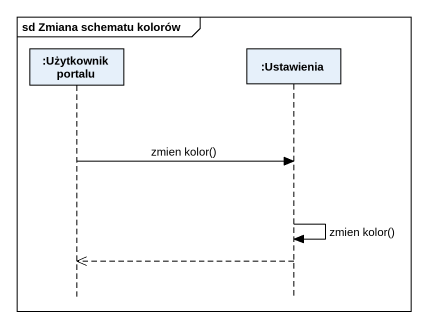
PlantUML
@startuml
mainframe sd Zmiana schematu kolorów
hide footbox
participant ":Użytkownik portalu" as Użytkownik_portalu
participant ":Ustawienia" as Ustawienia

Użytkownik_portalu -> Ustawienia : zmien kolor()
Ustawienia -> Ustawienia : zmien kolor()
Ustawienia -->> Użytkownik_portalu
@enduml
